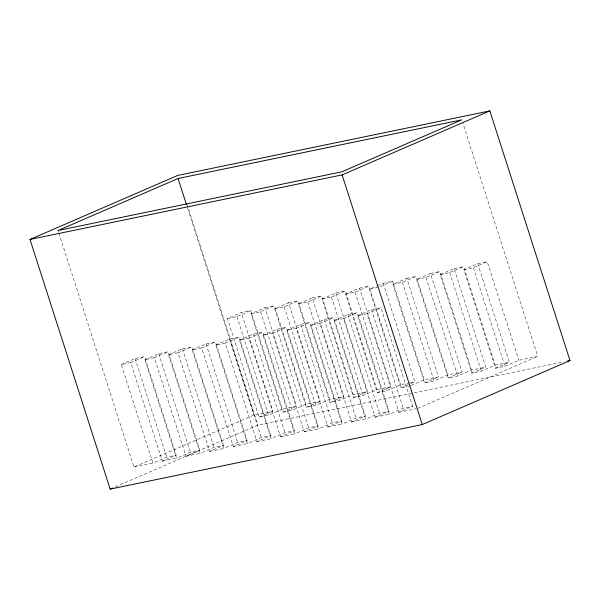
<?xml version="1.0" encoding="UTF-8"?>
<svg xmlns="http://www.w3.org/2000/svg" width="600" height="600" viewBox="0 0 600 600"><rect width="100%" height="100%" fill="white"/><g stroke="black" fill="none" stroke-linecap="round" stroke-linejoin="round"><path stroke-width="0.45" stroke-dasharray="3 2.25" d="M121.252 364.567L135.097 358.567L144.555 356.61L176.197 455.168L162.352 461.168L130.71 362.618L121.252 364.567L152.895 463.118L166.74 457.118L176.197 455.168M282.375 409.155L268.53 415.155L259.072 417.105L227.43 318.555L241.275 312.555L250.733 310.597L282.375 409.155L296.565 406.215L264.923 307.665L251.07 313.665L282.712 412.222L292.17 410.265L306.022 404.265L320.212 401.332L288.57 302.775L274.718 308.782L306.36 407.332L315.817 405.375L329.67 399.375L343.853 396.442L312.21 297.885L298.365 303.892L330.007 402.442L339.465 400.485L353.31 394.485L367.5 391.553L335.858 293.002L322.013 299.002L353.647 397.553L363.105 395.595L376.957 389.595L391.147 386.662L359.505 288.112L345.653 294.112L377.295 392.662L386.752 390.713L400.605 384.705L409.47 382.875M130.71 362.618L144.555 356.61M227.43 318.555L236.888 316.597L250.733 310.597M144.892 359.678L158.745 353.678L168.203 351.72L199.845 450.278L185.993 456.278L154.358 357.728L144.892 359.678L176.535 458.235L190.387 452.228L199.845 450.278M154.358 357.728L168.203 351.72M251.07 313.665L260.535 311.715L274.38 305.707L306.022 404.265M168.54 354.795L182.392 348.788L191.85 346.837L223.493 445.388L209.64 451.388L177.998 352.837L168.54 354.795L200.183 453.345L214.035 447.345L223.493 445.388M177.998 352.837L191.85 346.837M274.718 308.782L284.175 306.825L298.028 300.825L329.67 399.375M192.188 349.905L206.032 343.897L215.49 341.947L247.132 440.498L233.288 446.498L201.645 347.947L192.188 349.905L223.83 448.455L237.675 442.455L247.132 440.498M201.645 347.947L215.49 341.947M298.365 303.892L307.822 301.935L321.675 295.935L353.31 394.485M215.827 345.015L229.68 339.015L239.138 337.058L270.78 435.607L256.928 441.607L225.292 343.058L215.827 345.015L247.47 443.565L261.322 437.565L270.78 435.607M225.292 343.058L239.138 337.058M322.013 299.002L331.47 297.045L345.315 291.045L376.957 389.595M239.475 340.125L253.327 334.125L262.785 332.168L294.428 430.717L280.575 436.725L248.933 338.168L239.475 340.125L271.118 438.675L284.97 432.675L294.428 430.717M248.933 338.168L262.785 332.168M345.653 294.112L355.11 292.155L368.962 286.155L400.605 384.705M263.123 335.235L276.968 329.235L286.425 327.278L318.067 425.827L304.222 431.835L272.58 333.278L263.123 335.235L294.765 433.785L308.61 427.785L318.067 425.827M410.4 385.822L400.942 387.772L369.3 289.222L376.635 286.05M377.445 285.69L383.145 283.222L392.61 281.265L424.245 379.815L438.435 376.882L406.793 278.332L392.947 284.332L424.582 382.89L434.048 380.933L447.893 374.933L462.082 372L430.44 273.442L416.588 279.442L448.23 378L457.688 376.043L471.54 370.043L485.722 367.11L454.088 268.553L440.235 274.56L471.877 373.11L481.335 371.153L495.18 365.153L509.37 362.22L477.728 263.67L463.882 269.67L495.525 368.22L504.982 366.263L518.827 360.263L537.743 356.355L462.952 123.398M272.58 333.278L286.425 327.278M392.61 281.265L378.757 287.265L369.3 289.222M286.77 330.345L300.615 324.345L310.072 322.388L341.715 420.945L327.862 426.945L296.228 328.395L286.77 330.345L318.405 428.903L332.257 422.895L341.715 420.945M296.228 328.395L310.072 322.388M392.947 284.332L402.405 282.382L416.25 276.375L447.893 374.933M310.41 325.455L324.263 319.455L333.72 317.505L365.362 416.055L351.51 422.055L319.868 323.505L310.41 325.455L342.053 424.013L355.905 418.013L365.362 416.055M319.868 323.505L333.72 317.505M416.588 279.442L426.045 277.493L439.897 271.493L471.54 370.043M334.058 320.572L347.903 314.565L357.368 312.615L389.002 411.165L375.157 417.165L343.515 318.615L334.058 320.572L365.7 419.123L379.545 413.123L389.002 411.165M343.515 318.615L357.368 312.615M440.235 274.56L449.692 272.603L463.545 266.603L495.18 365.153M357.705 315.683L371.55 309.683L381.007 307.725L412.65 406.275L398.805 412.275L367.163 313.725L357.705 315.683L389.34 414.232L403.192 408.232L412.65 406.275M367.163 313.725L381.007 307.725M463.882 269.67L473.34 267.712L487.185 261.712L518.827 360.263M58.898 233.183L133.972 467.033L254.002 415.02L272.918 411.105L241.275 312.555M259.072 417.105L272.918 411.105M282.712 412.222L296.565 406.215M115.312 486.877L257.888 425.092L563.572 361.882M306.36 407.332L320.212 401.332M330.007 402.442L343.853 396.442M353.647 397.553L367.5 391.553M377.295 392.662L391.147 386.662M400.942 387.772L414.787 381.772L383.145 283.222M411.21 385.47L424.245 379.815M424.582 382.89L438.435 376.882M448.23 378L462.082 372M471.877 373.11L485.722 367.11M495.525 368.22L509.37 362.22M417.72 408.368L537.743 356.355M264.923 307.665L274.38 305.707M288.57 302.775L298.028 300.825M312.21 297.885L321.675 295.935M335.858 293.002L345.315 291.045M359.505 288.112L368.962 286.155M406.793 278.332L416.25 276.375M430.44 273.442L439.897 271.493M454.088 268.553L463.545 266.603M477.728 263.67L487.185 261.712M410.355 382.688L414.787 381.772M133.972 467.033L152.895 463.118M162.352 461.168L176.535 458.235M185.993 456.278L200.183 453.345M209.64 451.388L223.83 448.455M233.288 446.498L247.47 443.565M256.928 441.607L271.118 438.675M280.575 436.725L294.765 433.785M304.222 431.835L318.405 428.903M327.862 426.945L342.053 424.013M351.51 422.055L365.7 419.123M375.157 417.165L389.34 414.232M398.805 412.275L415.912 408.743M473.34 267.712L504.982 366.263M449.692 272.603L481.335 371.153M426.045 277.493L457.688 376.043M402.405 282.382L434.048 380.933M371.55 309.683L403.192 408.232M355.11 292.155L386.752 390.713M347.903 314.565L379.545 413.123M331.47 297.045L363.105 395.595M324.263 319.455L355.905 418.013M307.822 301.935L339.465 400.485M300.615 324.345L332.257 422.895M284.175 306.825L315.817 405.375M276.968 329.235L308.61 427.785M260.535 311.715L292.17 410.265M253.327 334.125L284.97 432.675M236.888 316.597L268.53 415.155M187.17 204.847L257.888 425.092M229.68 339.015L261.322 437.565M187.523 207.945L254.002 415.02M206.032 343.897L237.675 442.455M182.392 348.788L214.035 447.345M158.745 353.678L190.387 452.228M135.097 358.567L166.74 457.118M58.035 230.505L58.613 232.29"/><path stroke-width="0.9" d="M30 239.445L177.727 175.425L489.84 110.895L570 360.555L422.272 424.575L110.16 489.105L30 239.445L342.112 174.907L489.84 110.895M178.065 178.493L58.035 230.505L341.775 171.84L461.805 119.828L178.065 178.493L186.375 204.375M110.16 489.105L112.733 487.987M567.248 361.125L570 360.555M342.112 174.907L422.272 424.575"/></g></svg>
